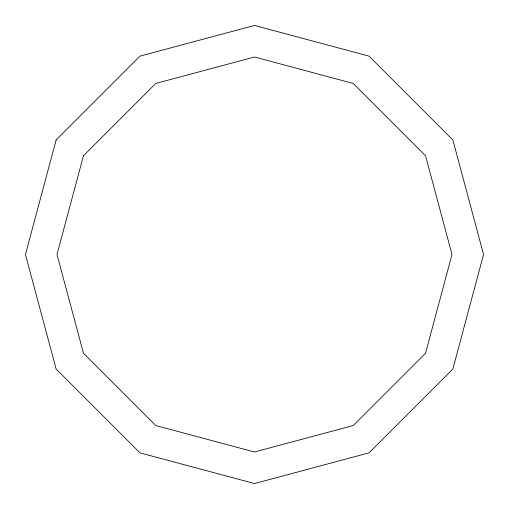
<?xml version="1.0" encoding="UTF-8"?>
<svg xmlns="http://www.w3.org/2000/svg" width="509" height="509" viewBox="0 0 509 509"><rect width="100%" height="100%" fill="white"/><g stroke="black" fill="none" stroke-linecap="round" stroke-linejoin="round"><path stroke-width="0.76" d="M56.136 139.975L25.45 254.5L56.136 369.025L139.975 452.864L254.5 483.55L369.025 452.864L452.864 369.025L483.55 254.5L452.864 139.975L369.025 56.136L254.5 25.45L139.975 56.136L56.136 139.975M83.463 155.754L57.002 254.5L83.463 353.246L155.754 425.537L254.5 451.998L353.246 425.537L425.537 353.246L451.998 254.5L425.537 155.754L353.246 83.463L254.5 57.002L155.754 83.463L83.463 155.754"/></g></svg>
